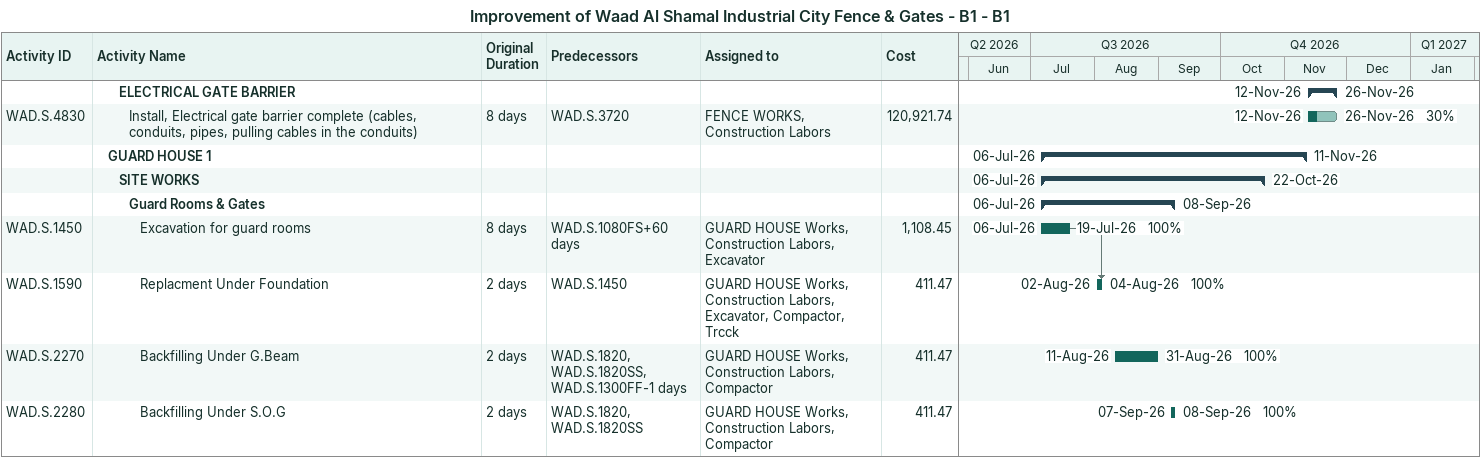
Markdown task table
Improvement of Waad Al Shamal Industrial City Fence & Gates - B1 - B1

| ID | Level | Task | Original duration | Start | Finish | Predecessors | Resources | % complete | Cost |
|---|---|---|---|---|---|---|---|---|---|
|  | 3 | **ELECTRICAL GATE BARRIER** |  | 2026-11-12 | 2026-11-26 |  |  |  |  |
| WAD.S.4830 | 4 | Install, Electrical gate barrier complete (cables, conduits, pipes, pulling cables in the conduits) | 8d | 2026-11-12 | 2026-11-26 | WAD.S.3720 | FENCE WORKS, Construction Labors | 30 | 120921.74 |
|  | 2 | **GUARD HOUSE 1** |  | 2026-07-06 | 2026-11-11 |  |  |  |  |
|  | 3 | **SITE WORKS** |  | 2026-07-06 | 2026-10-22 |  |  |  |  |
|  | 4 | **Guard Rooms & Gates** |  | 2026-07-06 | 2026-09-08 |  |  |  |  |
| WAD.S.1450 | 5 | Excavation for guard rooms | 8d | 2026-07-06 | 2026-07-19 | WAD.S.1080FS+60d | GUARD HOUSE Works, Construction Labors, Excavator | 100 | 1108.45 |
| WAD.S.1590 | 5 | Replacment Under Foundation | 2d | 2026-08-02 | 2026-08-04 | WAD.S.1450 | GUARD HOUSE Works, Construction Labors, Excavator, Compactor, Trcck | 100 | 411.47 |
| WAD.S.2270 | 5 | Backfilling Under G.Beam | 2d | 2026-08-11 | 2026-08-31 | WAD.S.1820, WAD.S.1820SS, WAD.S.1300FF-1d | GUARD HOUSE Works, Construction Labors, Compactor | 100 | 411.47 |
| WAD.S.2280 | 5 | Backfilling Under S.O.G | 2d | 2026-09-07 | 2026-09-08 | WAD.S.1820, WAD.S.1820SS | GUARD HOUSE Works, Construction Labors, Compactor | 100 | 411.47 |
